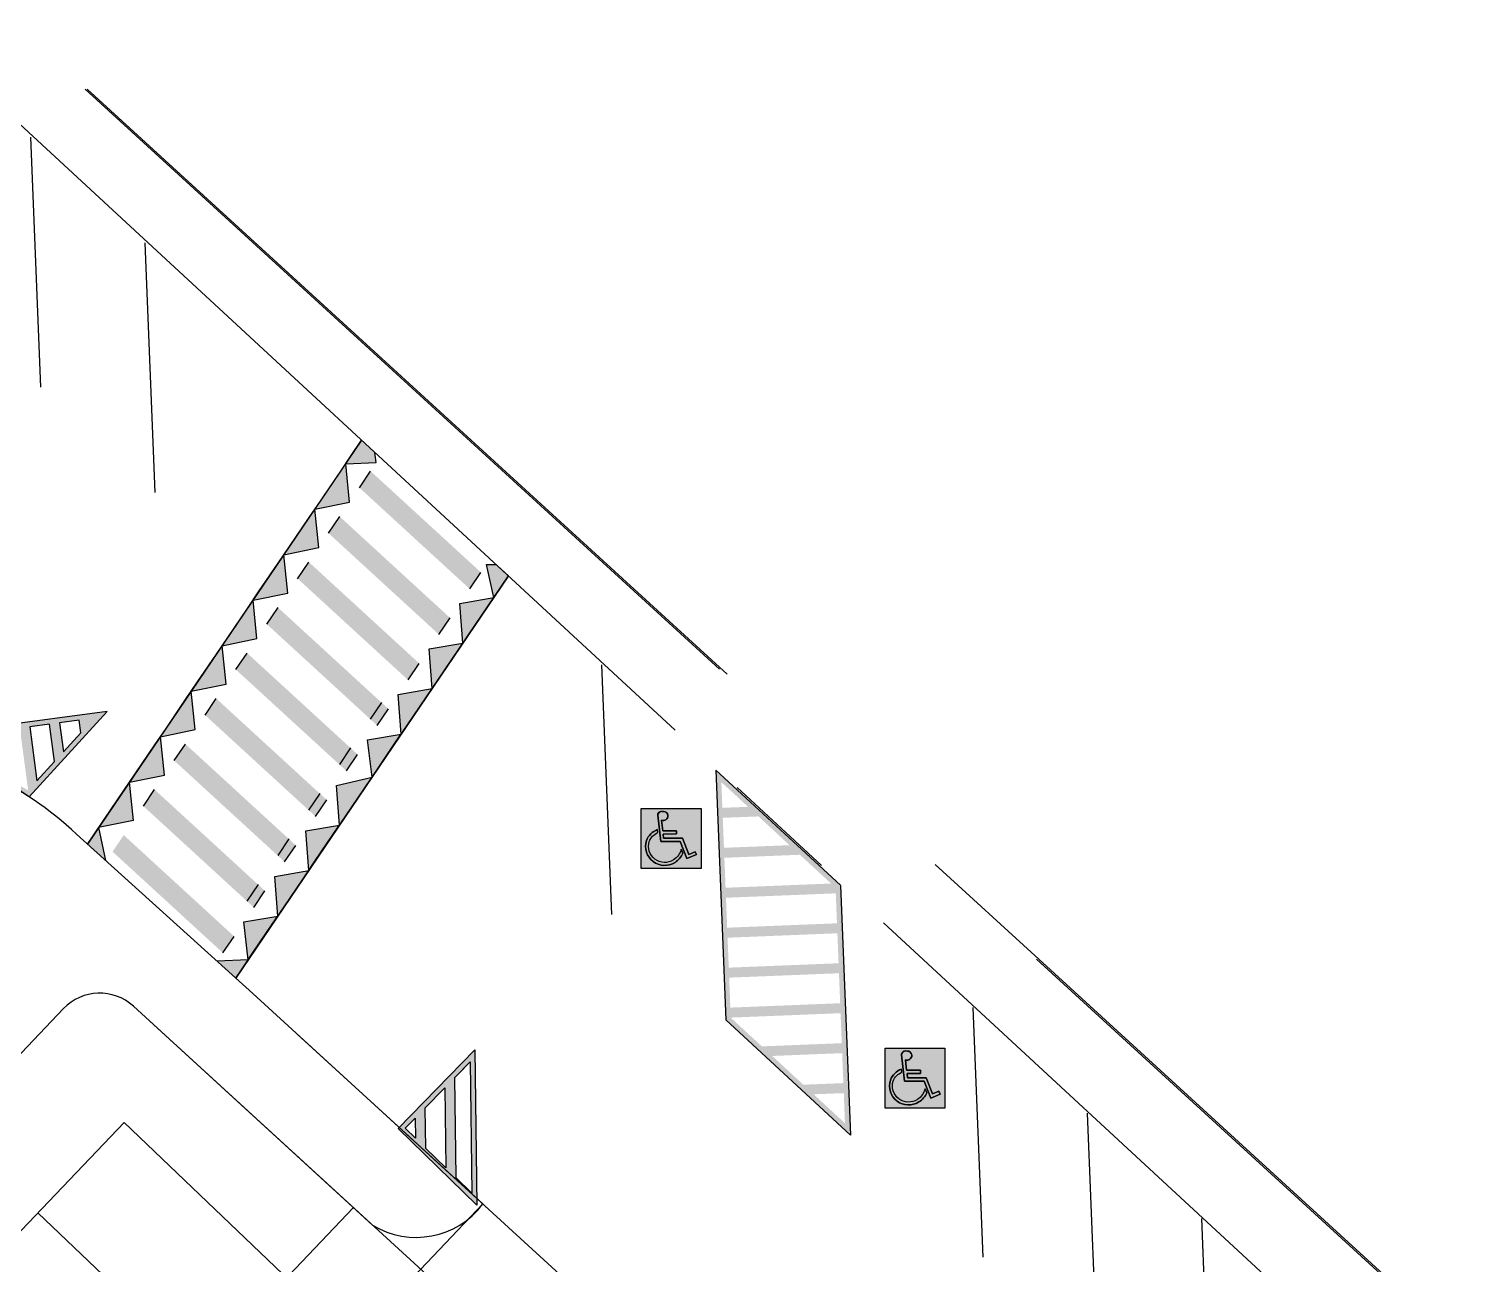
# Model space of a CAD drawing. Header units: millimetres. Extents: x 34038 to 35840, y 10511 to 10922.
# Drawn here: x 35028.82 to 35057.48, y 10765.42 to 10790.14 of the extents above; entities that cross this region are included whole.
import ezdxf

# ---------------------------------------------------------------- set-up
doc = ezdxf.new("R2010")
doc.units = ezdxf.units.MM
for name, color, linetype in [('_0', 7, 'Continuous'), ('GUIA', 7, 'Continuous'), ('PINTURA BRANCA', 7, 'Continuous')]:
    doc.layers.add(name, color=color, linetype=linetype)

# ---------------------------------------------------------------- blocks, each defined once
blk = doc.blocks.new('A$C51C17A21')
at = {"layer": 'PINTURA BRANCA'}
h = blk.add_hatch(color=152, dxfattribs=at)
h.paths.add_polyline_path([(9.180785392288044, 9.163803444595828), (0, 9.163803444595828), (0, 0), (9.180785392288044, 0)])
edge = h.paths.add_edge_path(flags=16)
edge.add_line((5.422054313698709, 5.759658274507842), (5.421210884993229, 5.279695285018647))
edge.add_line((5.421210884993229, 5.279695285018647), (3.371216165724718, 5.269816209399892))
edge.add_line((3.371216165724718, 5.269816209399892), (3.434992290459149, 4.612271246112527))
edge.add_line((3.434992290459149, 4.612271246112527), (6.32046581006648, 4.612235962520231))
edge.add_line((6.32046581006648, 4.612235962520231), (7.291269149901154, 2.146054230700997))
edge.add_line((7.291269149901154, 2.146054230700997), (8.265835677223322, 2.561483206763683))
edge.add_line((8.265835677223322, 2.561483206763683), (8.460630145193818, 2.108830044385854))
edge.add_line((8.460630145193818, 2.108830044385854), (7.028143119715196, 1.500893807131092))
edge.add_line((7.028143119715196, 1.500893807131092), (5.990097561407993, 4.122711449713847))
edge.add_line((5.990097561407993, 4.122711449713847), (3.009950167172747, 4.122993718423118))
edge.add_line((3.009950167172747, 4.122993718423118), (2.53974979408008, 8.155413962825719))
edge.add_arc((3.205961485207808, 8.053055018452483), 0.6740292062577634, 90.86110328032771, 171.2651935622226, ccw=False)
edge.add_line((3.195831822675927, 8.727008103485446), (3.431625227975701, 8.7240795656013))
edge.add_arc((3.423146651183856, 8.04142065083306), 0.682711564408401, 6.993114099470688, 89.28842694358462, ccw=False)
edge.add_line((4.100779381530401, 8.124540822512813), (4.101967756527984, 8.066675736668572))
edge.add_arc((3.374478854861763, 8.051735300494556), 0.7276423013270964, -109.66773350404361, 1.1765177688022277, ccw=False)
edge.add_line((3.129579916691682, 7.366543481538997), (3.311797415962019, 5.77027863477781))
edge.add_line((3.311797415962019, 5.77027863477781), (5.422054313698709, 5.759658274507842))
edge = h.paths.add_edge_path(flags=16)
edge.add_line((6.140327967041799, 2.954754088966752), (6.398734448690789, 2.329909958291523))
edge.add_arc((3.545799992762909, 3.567409587629868), 3.109765319510951, 302.00990588515776, 336.5505467284719, ccw=False)
edge.add_arc((3.613911364152955, 3.383162574035737), 2.917701294968827, 162.5317855962321, 302.793607434027, ccw=False)
edge.add_arc((3.412492398476161, 3.34164600982001), 2.739861174484087, 108.78632825692031, 160.438804791383, ccw=False)
edge.add_line((2.530148055141808, 5.935544179608314), (2.580854924532105, 5.481713625966677))
edge.add_arc((3.412492398461723, 3.341646009805345), 2.295976979367712, 111.2362938310106, 160.2370488798236)
edge.add_arc((3.613911364156479, 3.383162574032781), 2.473817099848291, 162.720137507934, 302.8637260381623)
edge.add_arc((3.545799992762568, 3.567409587629754), 2.665881124386374, 301.9444794714997, 346.7139074411326)
h = blk.add_hatch(color=256, dxfattribs=at)
edge = h.paths.add_edge_path()
edge.add_arc((3.374478854861763, 8.051735300494556), 0.7276423013270057, 250.3322664959564, 361.1765177688022)
edge.add_line((4.101967756527984, 8.066675736668572), (4.100779381530401, 8.124540822512813))
edge.add_arc((3.423146651183856, 8.04142065083306), 0.6827115644084146, 6.993114099470686, 89.28842694358454)
edge.add_line((3.431625227975701, 8.7240795656013), (3.195831822675927, 8.727008103485446))
edge.add_arc((3.205961485207808, 8.053055018452483), 0.674029206257754, 90.86110328032767, 171.2651935622226)
edge.add_line((2.53974979408008, 8.155413962825719), (3.009950167172747, 4.122993718423118))
edge.add_line((3.009950167172747, 4.122993718423118), (5.990097561407993, 4.122711449713847))
edge.add_line((5.990097561407993, 4.122711449713847), (7.028143119715196, 1.500893807131092))
edge.add_line((7.028143119715196, 1.500893807131092), (8.460630145193818, 2.108830044385854))
edge.add_line((8.460630145193818, 2.108830044385854), (8.265835677223322, 2.561483206763683))
edge.add_line((8.265835677223322, 2.561483206763683), (7.291269149901154, 2.146054230700997))
edge.add_line((7.291269149901154, 2.146054230700997), (6.32046581006648, 4.612235962520231))
edge.add_line((6.32046581006648, 4.612235962520231), (3.434992290459149, 4.612271246112527))
edge.add_line((3.434992290459149, 4.612271246112527), (3.371216165724718, 5.269816209399892))
edge.add_line((3.371216165724718, 5.269816209399892), (5.421279214686706, 5.279695614304501))
edge.add_line((5.421279214686706, 5.279695614304501), (5.422054313698709, 5.759658274507842))
edge.add_line((5.422054313698709, 5.759658274507842), (3.311797415962019, 5.77027863477781))
edge.add_line((3.311797415962019, 5.77027863477781), (3.129579916691682, 7.366543481538997))
edge = h.paths.add_edge_path()
edge.add_arc((3.412492398461723, 3.341646009805345), 2.295976979367714, 111.23629383101061, 160.2370488798236, ccw=False)
edge.add_line((2.580854924532105, 5.481713625966677), (2.530148055141808, 5.935544179608314))
edge.add_arc((3.412492398476161, 3.34164600982001), 2.739861174484073, 108.7863282569202, 160.438804791383)
edge.add_arc((3.613911364152841, 3.383162574035737), 2.917701294968806, 162.5317855962315, 302.7936074340288)
edge.add_arc((3.545799992762795, 3.567409587629868), 3.109765319511033, 302.0099058851595, 336.5505467284727)
edge.add_line((6.398734448690789, 2.329909958291523), (6.140327967041799, 2.954754088966752))
edge.add_arc((3.545799992762568, 3.567409587629868), 2.66588112438639, 301.9444794714964, 346.71390744113023, ccw=False)
edge.add_arc((3.613911364156479, 3.383162574032781), 2.473817099848283, 162.720137507934, 302.8637260381601, ccw=False)
blk.add_lwpolyline([(9.180785392288044, 0), (0, 0), (0, 9.163803444595828), (9.180785392288044, 9.163803444595828)], close=True, dxfattribs=at)
blk.add_lwpolyline([(8.460630145193818, 2.108830044385854), (7.028143119715196, 1.500893807131092), (5.990097561407993, 4.122711449713847), (3.009950167172747, 4.122993718423118), (2.53974979408008, 8.155413962825719, -0.5271040350187159), (3.195831822675927, 8.727008103485446), (3.431625227975701, 8.7240795656013, -0.3753540589992009), (4.100779381530401, 8.124540822512813), (4.101967756527984, 8.066675736668572, -0.5252580657301573), (3.129579916691682, 7.366543481538997), (3.311797415962019, 5.77027863477781), (5.422071464680243, 5.770278634777924), (5.421279214686706, 5.279695614304501), (3.371216165724718, 5.269816209399892), (3.434992290459149, 4.612271246112527), (6.32046581006648, 4.612235962520231), (7.291269149901154, 2.146054230700997), (8.265835677223322, 2.561483206763683)], format="xyb", close=True, dxfattribs=at)
at = {"layer": 'PINTURA BRANCA', "color": 250}
for points in [[(3.129579916691682, 7.366543481538997, 0.5252580657301571), (4.101967756527984, 8.066675736668572), (4.100779381530401, 8.124540822512813, 0.3753540589992009), (3.431625227975701, 8.7240795656013), (3.195831822675927, 8.727008103485446, 0.3659682706623709), (2.53974979408008, 8.155413962825719), (3.009950167172747, 4.122993718423118), (5.990097561407993, 4.122711449713847), (7.028143119715196, 1.500893807131092), (8.460630145193818, 2.108830044385854), (8.265835677223322, 2.561483206763683), (7.291269149901154, 2.146054230700997), (6.32046581006648, 4.612235962520231), (3.434992290459149, 4.612271246112527), (3.371216165724718, 5.269816209399892), (5.421279214686706, 5.279695614304501), (5.422071464680243, 5.770278634777924), (3.311797415962019, 5.77027863477781)], [(1.251749361771317, 4.11798344879719, -0.2171247333798054), (2.580854924532105, 5.481713625966677), (2.530148055141808, 5.935544179608314, 0.2292715696475673), (0.8307638776268504, 4.258988421397362, 0.7019114297085347), (5.194180469797061, 0.9304639785272002, 0.1518635365455348), (6.398734448690789, 2.329909958291523), (6.140327967041799, 2.954754088966752, -0.1978667100968566), (4.956310346832424, 1.305246306515642, -0.7011416496897603)]]:
    blk.add_lwpolyline(points, format="xyb", close=True, dxfattribs=at)
at = {"layer": 'PINTURA BRANCA'}
for points in [[(6.398734448690789, 2.329909958291523, -0.1518635365455338), (5.194180469797061, 0.9304639785272002, -0.7019114297085285), (0.8307638776268504, 4.258988421397362, -0.229271569647566), (2.530148055141808, 5.935544179608314)], [(6.140327967041799, 2.954754088966752, -0.1978667100968593), (4.956310346832424, 1.305246306515642, -0.701141649689756), (1.251749361771317, 4.11798344879719, -0.2171247333798052), (2.580854924532105, 5.481713625966677, 0.04686792952544745)]]:
    blk.add_lwpolyline(points, format="xyb", dxfattribs=at)
for points in [[(2.580854924532105, 5.481713625966677), (2.530148055141808, 5.935544179608428)], [(6.140327967041799, 2.954754088966752), (6.398734448690789, 2.329909958291637)]]:
    blk.add_lwpolyline(points, dxfattribs=at)
blk = doc.blocks.new('23')
at = {"layer": 'PINTURA BRANCA'}
h = blk.add_hatch(color=256, dxfattribs=at)
h.paths.add_polyline_path([(730.6076939854345, 869.1150008335792), (732.0219075478075, 867.7007872712065), (732.4662726291971, 867.7007872712063), (730.6076939854346, 869.5593659149688)], flags=16)
h.paths.add_polyline_path([(730.6076939854346, 868.8321581211051), (731.7390648353331, 867.7007872712065), (731.1733794103835, 867.7007872712064), (730.6076939854344, 868.266472696156)], flags=16)
h.paths.add_polyline_path([(730.6076939854345, 867.9836299836813), (730.890536697909, 867.7007872712064), (730.6076939854345, 867.7007872712064)], flags=16)
h.paths.add_polyline_path([(730.5076939854343, 869.8007872712063), (732.7076939854344, 867.6007872712063), (730.5076939854343, 867.6007872712063)])
edge = h.paths.add_edge_path(flags=0)
edge.add_line((730.6076939854346, 869.2257857028338), (730.6076939854346, 869.5593659149688))
for p, q in [((730.5076939854343, 867.6007872712063), (730.5076939854343, 869.8007872712063)), ((730.5076939854343, 869.8007872712063), (732.7076939854344, 867.6007872712063)), ((730.6076939854344, 869.1150008335793), (730.6076939854346, 869.5593659149688)), ((730.6076939854346, 869.2257857028338), (730.6076939854346, 869.5593659149688)), ((730.6076939854345, 869.5593659149688), (732.4662726291971, 867.7007872712063)), ((730.6076939854345, 869.1150008335792), (732.0219075478074, 867.7007872712065)), ((730.6076939854344, 868.266472696156), (730.6076939854344, 868.8321581211051)), ((730.6076939854346, 868.8321581211051), (731.739064835333, 867.7007872712065)), ((730.6076939854345, 868.2664726961561), (731.1733794103835, 867.7007872712064)), ((730.6076939854345, 867.7007872712064), (730.6076939854344, 867.9836299836813)), ((730.6076939854345, 867.9836299836813), (730.8905366979089, 867.7007872712065)), ((730.5076939854343, 867.6007872712063), (732.7076939854344, 867.6007872712063)), ((730.6076939854345, 867.7007872712064), (730.890536697909, 867.7007872712064)), ((731.1733794103836, 867.7007872712064), (731.7390648353331, 867.7007872712065)), ((732.0219075478075, 867.7007872712065), (732.4662726291971, 867.7007872712064))]:
    blk.add_line(p, q, dxfattribs=at)

msp = doc.modelspace()

# ---------------------------------------------------------------- hatches: boundary and pattern name
h = msp.add_hatch(color=256)
h.paths.add_polyline_path([(35042.80667777869, 10772.15101719807), (35045.00491990109, 10772.23894655197), (35044.98093916821, 10772.83846713081), (35042.7826970458, 10772.75053777691)], flags=16)
h.paths.add_polyline_path([(35042.83865208919, 10771.35165642629), (35045.0368942116, 10771.43958578019), (35045.01291347872, 10772.03910635903), (35042.81467135631, 10771.95117700513)], flags=16)
h.paths.add_polyline_path([(35044.33104682651, 10769.0094327729), (35045.13281714313, 10769.04150346484), (35045.10883641025, 10769.64102404367), (35043.70857817686, 10769.58501392518)], flags=16)
h.paths.add_polyline_path([(35043.50108862698, 10769.77687430927), (35045.10084283262, 10769.84086423662), (35045.07686209974, 10770.44038481546), (35042.87861997733, 10770.35245546156)], flags=16)
h.paths.add_polyline_path([(35042.87062639971, 10770.5522956545), (35045.06886852211, 10770.6402250084), (35045.04488778923, 10771.23974558724), (35042.84664566682, 10771.15181623334)], flags=16)
h.paths.add_polyline_path([(35044.5385363764, 10768.8175723888), (35045.14081072076, 10768.84166327189), (35045.16494317151, 10768.23834973216)], flags=16)
h.paths.add_polyline_path([(35042.78035338722, 10770.30712085802), (35045.2745241445, 10768.00082369868), (35045.07468470382, 10772.99682852233), (35042.58051394654, 10775.30312568167)])
h.paths.add_polyline_path([(35042.77470346817, 10772.95037796986), (35044.8861818299, 10773.03483678639), (35044.26319729428, 10773.61039730332), (35042.7507227353, 10773.5498985487)], flags=16)
h.paths.add_polyline_path([(35042.74272915767, 10773.74973874164), (35044.05553578241, 10773.80225080896), (35043.4325512468, 10774.37781132588), (35042.71874842478, 10774.34925932048)], flags=16)
h.paths.add_polyline_path([(35042.69017178683, 10775.06367795868), (35042.71075484716, 10774.54909951342), (35043.22488973493, 10774.56966483152)], flags=16)
at = {"layer": '_0'}
h = msp.add_hatch(color=2, dxfattribs=at)
h.dxf.hatch_style = 1
h.paths.add_polyline_path([(35030.22469646914, 10774.15293035768), (35030.11230631379, 10773.98749622281), (35029.99991615845, 10773.82206208794), (35030.36007381471, 10773.49694475585)])
h.paths.add_polyline_path([(35030.84284232357, 10775.06281809947), (35030.73045216822, 10774.8973839646), (35030.33708662449, 10774.31836449255), (35030.22469646914, 10774.15293035768), (35030.92410380024, 10774.29360427521)])
h.paths.add_polyline_path([(35031.460988178, 10775.97270584126), (35030.84284232357, 10775.06281809947), (35031.54170424279, 10775.2038623119)])
h.paths.add_polyline_path([(35032.07913403242, 10776.88259358304), (35031.96674387707, 10776.71715944817), (35031.460988178, 10775.97270584126), (35032.15930468534, 10776.11412034859)])
h.paths.add_polyline_path([(35032.69727988684, 10777.79248132483), (35032.58488973149, 10777.62704718996), (35032.19152418777, 10777.04802771791), (35032.07913403242, 10776.88259358304), (35032.7769051279, 10777.02437838528)])
h.paths.add_polyline_path([(35033.31542574127, 10778.70236906662), (35033.20303558592, 10778.53693493175), (35032.69727988684, 10777.79248132483), (35033.39450557045, 10777.93463642197)])
h.paths.add_polyline_path([(35033.9335715957, 10779.61225680841), (35033.82118144035, 10779.44682267354), (35033.31542574127, 10778.70236906662), (35034.012106013, 10778.84489445866)])
h.paths.add_polyline_path([(35034.55171745012, 10780.5221445502), (35033.9335715957, 10779.61225680841), (35034.62970645555, 10779.75515249535)])
h.paths.add_polyline_path([(35035.24730689811, 10780.66541053204), (35035.16986330455, 10781.43203229199), (35035.05747314919, 10781.26659815712), (35034.55171745012, 10780.5221445502)])
h.paths.add_polyline_path([(35035.75284648257, 10781.6605208164), (35035.49005880208, 10781.90334817335), (35035.45083869292, 10781.84561762916), (35035.2822534599, 10781.59746642686), (35035.16986330455, 10781.43203229199), (35035.78350441682, 10781.4556918645)])
h = msp.add_hatch(color=2, dxfattribs=at)
h.dxf.hatch_style = 1
h.paths.add_polyline_path([(35033.21640424179, 10771.50691672466), (35032.59613774395, 10771.47843112325), (35032.9688116165, 10771.1420152979), (35032.97011101737, 10771.14387591815), (35033.08239385269, 10771.30938291164)])
h.paths.add_polyline_path([(35033.69994944694, 10772.21967137581), (35033.81223228226, 10772.3851783693), (35033.13398688172, 10772.26685167165), (35033.21640424179, 10771.50691672466), (35033.30695952332, 10771.64039689861)])
h.paths.add_polyline_path([(35034.31750504119, 10773.12995983999), (35034.42978787651, 10773.29546683348), (35033.75158859575, 10773.17710884565), (35033.81223228226, 10772.3851783693), (35033.92451511758, 10772.55068536279)])
h.paths.add_polyline_path([(35035.04734347076, 10774.20575529765), (35034.3691903098, 10774.08736601965), (35034.42978787651, 10773.29546683348), (35034.54207071182, 10773.46097382696)])
h.paths.add_polyline_path([(35035.55261622969, 10774.95053676834), (35035.6989836617, 10775.16628509308), (35034.98679202385, 10774.99762319364), (35035.04734347076, 10774.20575529765), (35035.15962630608, 10774.37126229114)])
h.paths.add_polyline_path([(35036.28245465926, 10776.026332226), (35035.60439373789, 10775.90788036764), (35035.6989836617, 10775.16628509308), (35035.77718190032, 10775.28155075531)])
h.paths.add_polyline_path([(35036.90001025351, 10776.93662069018), (35036.22199545193, 10776.81813754163), (35036.28245465926, 10776.026332226), (35036.39473749458, 10776.19183921949)])
h.paths.add_polyline_path([(35037.51756584776, 10777.84690915435), (35036.83959716598, 10777.72839471563), (35036.90001025351, 10776.93662069018), (35037.01229308882, 10777.10212768366)])
h.paths.add_polyline_path([(35038.02283860669, 10778.59169062504), (35038.13512144201, 10778.75719761853), (35037.45719888002, 10778.63865188962), (35037.51756584776, 10777.84690915435), (35037.62984868308, 10778.01241614784)])
h.paths.add_polyline_path([(35038.17661612872, 10779.4208512249), (35037.9879144448, 10779.4208512249), (35038.13512144201, 10778.75719761853), (35038.24740427732, 10778.92270461202), (35038.42785630603, 10779.188694268)])
at = {"layer": 'PINTURA BRANCA'}
for points in [[(35035.66839810894, 10781.2860410116), (35035.44381612982, 10780.95503808917), (35037.65370851631, 10778.92827917226), (35037.87829095778, 10779.25928178098)], [(35035.05079766638, 10780.37578297491), (35034.82621568727, 10780.04478005248), (35037.03610680226, 10778.01802199826), (35037.26068924373, 10778.34902460699)], [(35034.43319722383, 10779.46552493822), (35034.20861524472, 10779.13452201579), (35036.41850508822, 10777.10776482427), (35036.64308752969, 10777.43876743299)], [(35033.81559678128, 10778.55526690153), (35033.59101480216, 10778.2242639791), (35035.80090337418, 10776.19750765027), (35036.02548581565, 10776.528510259)], [(35033.19799633873, 10777.64500886484), (35032.97341435961, 10777.31400594241), (35035.18330166013, 10775.28725047628), (35035.4078841016, 10775.618253085)], [(35032.58039589617, 10776.73475082815), (35032.35581391706, 10776.40374790572), (35034.56569994608, 10774.37699330228), (35034.79028238756, 10774.70799591101)], [(35031.96279545362, 10775.82449279146), (35031.73821347451, 10775.49348986903), (35033.94809823205, 10773.46673612829), (35034.17268067352, 10773.79773873701)], [(35031.34519501107, 10774.91423475477), (35031.12061303196, 10774.58323183234), (35033.330496518, 10772.55647895429), (35033.55507895947, 10772.88748156302)], [(35030.72759456852, 10774.00397671808), (35030.5030125894, 10773.67297379565), (35032.71289480395, 10771.64622178029), (35032.93747724542, 10771.97722438902)]]:
    msp.add_hatch(color=256, dxfattribs=at).paths.add_polyline_path(points)
h = msp.add_hatch(color=256, dxfattribs=at)
edge = h.paths.add_edge_path()
edge.add_arc((35025.73113815832, 10770.34948253764), 5.398851894416575, 54.94337967490662, 89.88571491126892)
edge.add_line((35025.74190697697, 10775.74832369204), (35025.7285158736, 10775.84742302781))
edge.add_line((35025.7285158736, 10775.84742302781), (35030.39416730472, 10776.47788356602))
edge.add_line((35030.39416730472, 10776.47788356602), (35028.83216121993, 10774.76890079678))
h.paths.add_polyline_path([(35027.6560289983, 10776.0069753332), (35027.73263802761, 10775.4400389342), (35028.16114834069, 10775.25595496958), (35028.0524263414, 10776.06053974665)], flags=16)
h.paths.add_polyline_path([(35027.52029601705, 10775.51792289757), (35027.45783032676, 10775.98019312648), (35027.06143298366, 10775.92662871303), (35027.09909499565, 10775.64791528132)], flags=16)
h.paths.add_polyline_path([(35026.89012787223, 10775.70082377664), (35026.86323431211, 10775.8998465063), (35026.46683696902, 10775.84628209285), (35026.47524524786, 10775.78405758257)], flags=16)
h.paths.add_polyline_path([(35029.86987449597, 10776.05248179072), (35029.83621438532, 10776.30157960718), (35029.43981704222, 10776.24801519373), (35029.51822760538, 10775.66774674858)], flags=16)
h.paths.add_polyline_path([(35029.3424041601, 10775.4753792275), (35029.24161837067, 10776.22123298701), (35028.84522102758, 10776.16766857355), (35028.99075726952, 10775.09064418536)], flags=16)
h.paths.add_polyline_path([(35028.81493382422, 10774.89827666429), (35028.64702235603, 10776.14088636683), (35028.25062501294, 10776.08732195338), (35028.37749236428, 10775.14845456448)], flags=16)

# ---------------------------------------------------------------- linework, layer by layer
for p, q in [((35042.65446955264, 10777.32093008768), (35029.95527964597, 10788.92682537711)), ((35042.65263241684, 10777.36325024212), (35029.99783353176, 10788.92857620767)), ((35029.77910563975, 10774.02138959213), (35033.31112190056, 10770.83300893815)), ((35060.76016882785, 10760.77398091419), (35048.99999853604, 10771.52169836671)), ((35060.75833399918, 10760.81629896014), (35049.0423820853, 10771.52360486923)), ((35033.31112190056, 10770.83300893815), (35046.1432025368, 10759.10100212643)), ((35029.52207650661, 10770.53231652248), (34970.88329515025, 10709.08503378622)), ((35030.92028637835, 10770.57996991884), (35035.70791028814, 10766.20278137757)), ((35030.92028637835, 10770.57996991884), (35057.7233903154, 10746.07465337054)), ((35057.03590095539, 10743.1565003899), (35030.73538264509, 10768.25495459113)), ((35035.32837330645, 10766.54978125863), (35002.6151261069, 10732.26976743536)), ((35037.91517365714, 10766.62321649451), (35035.308076682, 10763.89125534735)), ((35032.26493736234, 10763.33962526677), (35029.00943027088, 10766.44633954033))]:
    msp.add_line(p, q)
msp.add_lwpolyline([(35031.1798675968, 10716.0618197463), (35020.38649423112, 10726.3618691207), (35014.8668992131, 10720.57791142386), (34999.35958464923, 10735.37644569676), (35030.73538264509, 10768.25495459113)])
for centre, radius, start, end in [((35025.42654053936, 10769.48112471731), 6.28958091502035, 46.20915482684008, 85.69534299560429), ((35030.24552285532, 10769.84193591692), 1, 47.56421089811239, 136.3397553499223), ((35030.24552285532, 10769.84193591692), 1, 47.56421089811239, 136.3397553499223)]:
    msp.add_arc(centre, radius, start, end)
at = {"layer": '_0', "color": 2}
for p, q in [((35035.49005880208, 10781.90334817335), (35029.99991615845, 10773.82206208794)), ((35035.2822534599, 10781.59746642686), (35035.49005880208, 10781.90334817335)), ((35035.49005880208, 10781.90334817335), (35035.45083869292, 10781.84561762916)), ((35035.05747314919, 10781.26659815712), (35035.2822534599, 10781.59746642686)), ((35035.16986330455, 10781.43203229199), (35035.78350441682, 10781.4556918645)), ((35035.24730689811, 10780.66541053204), (35035.16986330455, 10781.43203229199)), ((35035.78350441682, 10781.4556918645), (35035.75284648257, 10781.6605208164)), ((35034.66410760547, 10780.68757868507), (35035.05747314919, 10781.26659815712)), ((35035.44381612982, 10780.95503808917), (35035.66839810894, 10781.2860410116)), ((35034.43932729477, 10780.35671041533), (35034.66410760547, 10780.68757868507)), ((35034.55171745012, 10780.5221445502), (35035.24730689811, 10780.66541053204)), ((35034.04596175104, 10779.77769094328), (35034.43932729477, 10780.35671041533)), ((35034.62970645555, 10779.75515249535), (35034.55171745012, 10780.5221445502)), ((35034.82621568727, 10780.04478005248), (35035.05079766638, 10780.37578297491)), ((35033.82118144035, 10779.44682267354), (35034.04596175104, 10779.77769094328)), ((35033.9335715957, 10779.61225680841), (35034.62970645555, 10779.75515249535)), ((35033.42781589662, 10778.86780320149), (35033.82118144035, 10779.44682267354)), ((35034.012106013, 10778.84489445866), (35033.9335715957, 10779.61225680841)), ((35034.20861524472, 10779.13452201579), (35034.43319722383, 10779.46552493822)), ((35038.13512144201, 10778.75719761853), (35037.9879144448, 10779.4208512249)), ((35037.9879144448, 10779.4208512249), (35038.17661612872, 10779.4208512249)), ((35038.06063161803, 10779.52802600617), (35038.42785630603, 10779.188694268)), ((35038.42785630603, 10779.188694268), (35032.97011101737, 10771.14387591815)), ((35037.01229308882, 10777.10212768366), (35038.42785630603, 10779.188694268)), ((35037.65370851631, 10778.92827917226), (35037.87829095778, 10779.25928178098)), ((35038.24740427732, 10778.92270461202), (35038.42785630603, 10779.188694268)), ((35033.20303558592, 10778.53693493175), (35033.42781589662, 10778.86780320149)), ((35033.31542574127, 10778.70236906662), (35034.012106013, 10778.84489445866)), ((35038.02283860669, 10778.59169062504), (35038.24740427732, 10778.92270461202)), ((35033.39450557045, 10777.93463642197), (35033.31542574127, 10778.70236906662)), ((35033.59101480216, 10778.2242639791), (35033.81559678128, 10778.55526690153)), ((35037.45719888002, 10778.63865188962), (35038.13512144201, 10778.75719761853)), ((35037.51756584776, 10777.84690915435), (35037.45719888002, 10778.63865188962)), ((35037.62984868308, 10778.01241614784), (35038.02283860669, 10778.59169062504)), ((35032.8096700422, 10777.9579154597), (35033.20303558592, 10778.53693493175)), ((35037.03610680226, 10778.01802199826), (35037.26068924373, 10778.34902460699)), ((35037.40528301244, 10777.68140216087), (35037.62984868308, 10778.01241614784)), ((35032.58488973149, 10777.62704718996), (35032.8096700422, 10777.9579154597)), ((35032.69727988684, 10777.79248132483), (35033.39450557045, 10777.93463642197)), ((35032.7769051279, 10777.02437838528), (35032.69727988684, 10777.79248132483)), ((35036.83959716598, 10777.72839471563), (35037.51756584776, 10777.84690915435)), ((35036.90001025351, 10776.93662069018), (35036.83959716598, 10777.72839471563)), ((35037.01229308882, 10777.10212768366), (35037.40528301244, 10777.68140216087)), ((35032.19152418777, 10777.04802771791), (35032.58488973149, 10777.62704718996)), ((35032.97341435961, 10777.31400594241), (35033.19799633873, 10777.64500886484)), ((35036.41850508822, 10777.10776482427), (35036.64308752969, 10777.43876743299)), ((35031.96674387707, 10776.71715944817), (35032.19152418777, 10777.04802771791)), ((35032.07913403242, 10776.88259358304), (35032.7769051279, 10777.02437838528)), ((35032.15930468534, 10776.11412034859), (35032.07913403242, 10776.88259358304)), ((35036.22199545193, 10776.81813754163), (35036.90001025351, 10776.93662069018)), ((35036.78772741819, 10776.77111369669), (35037.01229308882, 10777.10212768366)), ((35031.57337833335, 10776.13813997612), (35031.96674387707, 10776.71715944817)), ((35032.35581391706, 10776.40374790572), (35032.58039589617, 10776.73475082815)), ((35036.28245465926, 10776.026332226), (35036.22199545193, 10776.81813754163)), ((35036.39473749458, 10776.19183921949), (35036.78772741819, 10776.77111369669)), ((35035.80090337418, 10776.19750765027), (35036.02548581565, 10776.528510259)), ((35031.34859802265, 10775.80727170638), (35031.57337833335, 10776.13813997612)), ((35031.460988178, 10775.97270584126), (35032.15930468534, 10776.11412034859)), ((35031.54170424279, 10775.2038623119), (35031.460988178, 10775.97270584126)), ((35035.60439373789, 10775.90788036764), (35036.28245465926, 10776.026332226)), ((35036.17017182394, 10775.86082523252), (35036.39473749458, 10776.19183921949)), ((35030.95523247892, 10775.22825223434), (35031.34859802265, 10775.80727170638)), ((35031.73821347451, 10775.49348986903), (35031.96279545362, 10775.82449279146)), ((35035.6989836617, 10775.16628509308), (35035.60439373789, 10775.90788036764)), ((35035.77718190032, 10775.28155075531), (35036.17017182394, 10775.86082523252)), ((35035.18330166013, 10775.28725047628), (35035.4078841016, 10775.618253085)), ((35030.73045216822, 10774.8973839646), (35030.95523247892, 10775.22825223434)), ((35030.84284232357, 10775.06281809947), (35031.54170424279, 10775.2038623119)), ((35034.98679202385, 10774.99762319364), (35035.6989836617, 10775.16628509308)), ((35035.55261622969, 10774.95053676834), (35035.77718190032, 10775.28155075531)), ((35030.33708662449, 10774.31836449255), (35030.73045216822, 10774.8973839646)), ((35030.92410380024, 10774.29360427521), (35030.84284232357, 10775.06281809947)), ((35035.04734347076, 10774.20575529765), (35034.98679202385, 10774.99762319364)), ((35035.15962630608, 10774.37126229114), (35035.55261622969, 10774.95053676834)), ((35034.56569994608, 10774.37699330228), (35034.79028238756, 10774.70799591101)), ((35030.11230631379, 10773.98749622281), (35030.33708662449, 10774.31836449255)), ((35030.92410380024, 10774.29360427521), (35030.22469646914, 10774.15293035768)), ((35034.93506063544, 10774.04024830417), (35035.15962630608, 10774.37126229114)), ((35029.99991615845, 10773.82206208794), (35030.11230631379, 10773.98749622281)), ((35030.22469646914, 10774.15293035768), (35030.36007381471, 10773.49694475585)), ((35034.3691903098, 10774.08736601965), (35035.04734347076, 10774.20575529765)), ((35034.42978787651, 10773.29546683348), (35034.3691903098, 10774.08736601965)), ((35034.54207071182, 10773.46097382696), (35034.93506063544, 10774.04024830417)), ((35033.94809823205, 10773.46673612829), (35034.17268067352, 10773.79773873701)), ((35034.31750504119, 10773.12995983999), (35034.54207071182, 10773.46097382696)), ((35033.75158859575, 10773.17710884565), (35034.42978787651, 10773.29546683348)), ((35033.81223228226, 10772.3851783693), (35033.75158859575, 10773.17710884565)), ((35033.92451511758, 10772.55068536279), (35034.31750504119, 10773.12995983999)), ((35033.330496518, 10772.55647895429), (35033.55507895947, 10772.88748156302)), ((35033.69994944694, 10772.21967137581), (35033.92451511758, 10772.55068536279)), ((35033.13398688172, 10772.26685167165), (35033.81223228226, 10772.3851783693)), ((35033.21640424179, 10771.50691672466), (35033.13398688172, 10772.26685167165)), ((35033.30695952332, 10771.64039689861), (35033.69994944694, 10772.21967137581)), ((35033.21640424179, 10771.50691672466), (35032.59613774395, 10771.47843112325)), ((35033.08239385269, 10771.30938291164), (35033.30695952332, 10771.64039689861)), ((35032.97011101737, 10771.14387591815), (35032.9688116165, 10771.1420152979)), ((35032.97011101737, 10771.14387591815), (35033.08239385269, 10771.30938291164))]:
    msp.add_line(p, q, dxfattribs=at)
at = {"layer": '_0'}
for p, q in [((35035.66875713049, 10776.32607706062), (35035.89333957197, 10776.65707966935)), ((35035.05115541645, 10775.41581988663), (35035.27573785792, 10775.74682249536)), ((35031.12061303196, 10774.58323183234), (35031.34519501107, 10774.91423475477)), ((35034.4335537024, 10774.50556271263), (35034.65813614387, 10774.83656532136)), ((35033.81595198836, 10773.59530553864), (35034.04053442983, 10773.92630814736)), ((35033.19835027432, 10772.68504836464), (35033.42293271579, 10773.01605097337)), ((35032.71289480395, 10771.64622178029), (35032.93747724542, 10771.97722438902)), ((35052.29955681655, 10766.33169878794), (35052.29955681655, 10766.33169878794))]:
    msp.add_line(p, q, dxfattribs=at)
at = {"layer": 'GUIA'}
for p, q in [((35026.57731361239, 10790.13911612672), (35041.76806804479, 10776.1021919379)), ((35042.65263241684, 10777.36325024212), (35042.80423178533, 10777.22470231823)), ((35043.00745153544, 10774.95694716573), (35044.6966976952, 10773.39600953183)), ((35046.9689995215, 10773.41848644099), (35049.0423820853, 10771.52360486923)), ((35045.93638058788, 10772.25048809903), (35072.70839664357, 10747.51196958581))]:
    msp.add_line(p, q, dxfattribs=at)
at = {"layer": 'PINTURA BRANCA'}
for p, q in [((35028.8634850887, 10787.96500229273), (35029.06332452938, 10782.96899746908)), ((35028.8634850887, 10787.96500229273), (35029.06332452938, 10782.96899746908)), ((35031.14965656501, 10785.85468952422), (35031.34949600569, 10780.85868470057)), ((35031.14965656501, 10785.85468952422), (35031.34949600569, 10780.85868470057)), ((35040.29434247023, 10777.41343845018), (35040.49418191092, 10772.41743362653)), ((35040.29434247023, 10777.41343845018), (35040.49418191092, 10772.41743362653)), ((35030.39416730472, 10776.47788356602), (35025.7285158736, 10775.84742302781)), ((35030.39416730472, 10776.47788356602), (35028.83216121993, 10774.76890079678)), ((35029.83621438532, 10776.30157960718), (35029.43981704222, 10776.24801519373)), ((35029.43981704222, 10776.24801519373), (35029.51822760538, 10775.66774674858)), ((35029.86987449597, 10776.05248179072), (35029.83621438532, 10776.30157960718)), ((35029.24161837067, 10776.22123298701), (35028.84522102758, 10776.16766857355)), ((35028.84522102758, 10776.16766857355), (35028.99075726952, 10775.09064418536)), ((35029.3424041601, 10775.4753792275), (35029.24161837067, 10776.22123298701)), ((35029.86987449597, 10776.05248179072), (35029.51822760538, 10775.66774674858)), ((35029.3424041601, 10775.4753792275), (35028.99075726952, 10775.09064418536)), ((35042.58051394654, 10775.30312568167), (35042.78035338722, 10770.30712085802)), ((35042.58051394654, 10775.30312568167), (35042.78035338722, 10770.30712085802)), ((35042.58059670174, 10775.30105679391), (35045.07460194862, 10772.99889741009)), ((35045.07468470382, 10772.99682852233), (35045.2745241445, 10768.00082369868)), ((35047.72721386393, 10770.55232432496), (35047.92705330461, 10765.55631950131)), ((35047.72721386393, 10770.55232432496), (35047.92705330461, 10765.55631950131)), ((35042.78035338722, 10770.30712085802), (35045.2745241445, 10768.00082369868)), ((35034.20067926842, 10770.01825473058), (35037.91517359727, 10766.62321654924)), ((35050.01211401085, 10768.44318509163), (35050.21195345153, 10763.44718026798)), ((35052.29955681655, 10766.33169878794), (35052.49939625723, 10761.33569396429)), ((35052.29955681655, 10766.33169878794), (35052.49939625723, 10761.33569396429))]:
    msp.add_line(p, q, dxfattribs=at)
for centre, radius, start, end in [((35025.73113815832, 10770.34948253764), 5.398851894416575, 54.94337967488968, 89.88571491117771), ((35036.58161307422, 10767.62011413935), 1.664989103871582, 238.3485950501168, 323.2201985520996)]:
    msp.add_arc(centre, radius, start, end, dxfattribs=at)

# ---------------------------------------------------------------- block references
at = {"layer": 'PINTURA BRANCA', "xscale": 0.130707771582163, "yscale": 0.130707771582163, "zscale": 0.130707771582163}
for p in [(35041.08396167024, 10773.336883724), (35045.96629224661, 10768.54365091285)]:
    msp.add_blockref('A$C51C17A21', p, dxfattribs=at)
at = {"layer": 'PINTURA BRANCA', "rotation": 315.7082571382244}
msp.add_blockref('23', (33907.47271658924, 10657.23536480556), dxfattribs=at)

doc.saveas('drawing.dxf')
